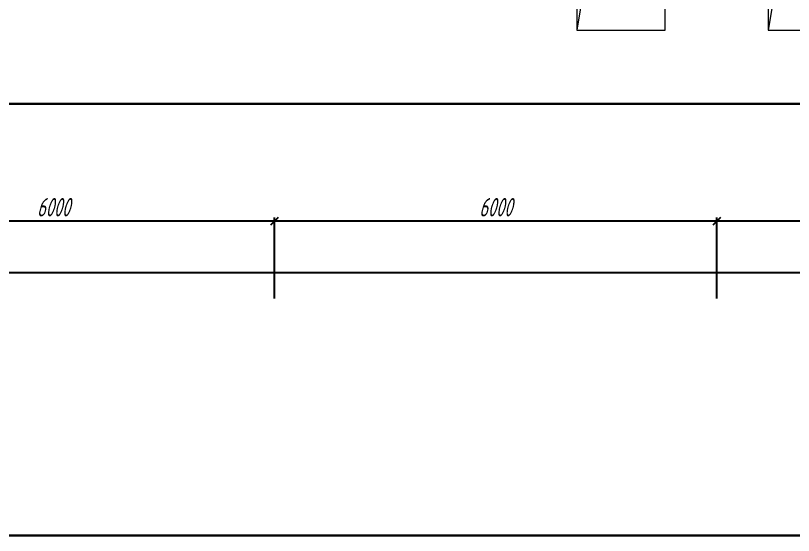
# Model space of a CAD drawing. Header units: millimetres. Extents: x -351329 to 406471, y -382937 to 111767.
# Drawn here: x 31827 to 42382, y -157073 to -150022 of the extents above; entities that cross this region are included whole.
import ezdxf

# ---------------------------------------------------------------- set-up
doc = ezdxf.new("R2010")
doc.units = ezdxf.units.MM
for name, color, linetype, lineweight in [('_Окна_двери', 131, 'Continuous', 15), ('_Оси', 90, 'Continuous', 13), ('_Стены', 7, 'Continuous', 30), ('выноска', 7, 'Continuous', 13), ('Нумерация RAL 6024', 91, 'Continuous', 30)]:
    doc.layers.add(name, color=color, linetype=linetype, lineweight=lineweight)
doc.styles.add('СПДС_размеры', font='spdswin.shx', dxfattribs={"width": 0.8, "oblique": 15})
doc.dimstyles.new('СПДС', dxfattribs={"dimtxt": 2.5, "dimasz": 1, "dimexe": 0.5, "dimexo": 1.5, "dimtad": 1, "dimdec": 0, "dimtxsty": 'СПДС_размеры', "dimblk": 'OBLIQUE', "dimcen": 2.5, "dimdle": 0.5, "dimadec": 8, "dimazin": 0, "dimtfac": 1, "dimtdec": 0, "dimtix": 1, "dimtmove": 0, "dimatfit": 3, "dimfxl": 1, "dimarcsym": 0})

# ---------------------------------------------------------------- blocks, each defined once
blk = doc.blocks.new('_Oblique')
at = {"layer": 'выноска', "color": 0, "lineweight": -2}
blk.add_line((-0.5, -0.5), (0.5, 0.5), dxfattribs=at)
blk = doc.blocks.new('*D413')
at = {"layer": '_Оси', "color": 0, "lineweight": -2, "transparency": 16777216}
for p, q in [((-60659, -153859), (-60659, -153459)), ((113341, -153859), (113341, -153459)), ((113391, -153509), (-60709, -153509))]:
    blk.add_line(p, q, dxfattribs=at)
at = {"layer": 'Defpoints', "color": 0, "transparency": 16777216}
for p in [(-60659, -153509), (-60659, -154009), (113341, -154009)]:
    blk.add_point(p, dxfattribs=at)
at = {"layer": '_Оси', "color": 0, "lineweight": -2, "transparency": 16777216, "xscale": 100, "yscale": 100, "zscale": 100, "rotation": 180}
blk.add_blockref('_Oblique', (-60659, -153509), dxfattribs=at)
at = {"layer": '_Оси', "color": 0, "lineweight": -2, "transparency": 16777216, "xscale": 100, "yscale": 100, "zscale": 100}
blk.add_blockref('_Oblique', (113341, -153509), dxfattribs=at)
at = {"layer": '_Оси', "color": 0, "lineweight": 25, "transparency": 16777216, "insert": (26341, -153321.5), "char_height": 250, "attachment_point": 5, "style": 'СПДС_размеры'}
blk.add_mtext('174000', dxfattribs=at)
blk = doc.blocks.new('*D425')
at = {"layer": '_Оси', "color": 0, "lineweight": -2, "transparency": 16777216}
for p, q in [((47391, -152809), (41291, -152809)), ((41341, -153859), (41341, -152759)), ((47341, -153859), (47341, -152759))]:
    blk.add_line(p, q, dxfattribs=at)
at = {"layer": 'Defpoints', "color": 0, "transparency": 16777216}
for p in [(41341, -152809), (41341, -154009), (47341, -154009)]:
    blk.add_point(p, dxfattribs=at)
at = {"layer": '_Оси', "color": 0, "lineweight": -2, "transparency": 16777216, "xscale": 100, "yscale": 100, "zscale": 100, "rotation": 180}
blk.add_blockref('_Oblique', (41341, -152809), dxfattribs=at)
at = {"layer": '_Оси', "color": 0, "lineweight": -2, "transparency": 16777216, "xscale": 100, "yscale": 100, "zscale": 100}
blk.add_blockref('_Oblique', (47341, -152809), dxfattribs=at)
at = {"layer": '_Оси', "color": 0, "lineweight": 25, "transparency": 16777216, "insert": (44341, -152621.5), "char_height": 250, "attachment_point": 5, "style": 'СПДС_размеры'}
blk.add_mtext('6000', dxfattribs=at)
blk = doc.blocks.new('*D426')
at = {"layer": '_Оси', "color": 0, "lineweight": -2, "transparency": 16777216}
for p, q in [((41391, -152809), (35291, -152809)), ((35341, -153859), (35341, -152759)), ((41341, -153859), (41341, -152759))]:
    blk.add_line(p, q, dxfattribs=at)
at = {"layer": 'Defpoints', "color": 0, "transparency": 16777216}
for p in [(35341, -152809), (35341, -154009), (41341, -154009)]:
    blk.add_point(p, dxfattribs=at)
at = {"layer": '_Оси', "color": 0, "lineweight": -2, "transparency": 16777216, "xscale": 100, "yscale": 100, "zscale": 100, "rotation": 180}
blk.add_blockref('_Oblique', (35341, -152809), dxfattribs=at)
at = {"layer": '_Оси', "color": 0, "lineweight": -2, "transparency": 16777216, "xscale": 100, "yscale": 100, "zscale": 100}
blk.add_blockref('_Oblique', (41341, -152809), dxfattribs=at)
at = {"layer": '_Оси', "color": 0, "lineweight": 25, "transparency": 16777216, "insert": (38341, -152621.5), "char_height": 250, "attachment_point": 5, "style": 'СПДС_размеры'}
blk.add_mtext('6000', dxfattribs=at)
blk = doc.blocks.new('*D427')
at = {"layer": '_Оси', "color": 0, "lineweight": -2, "transparency": 16777216}
for p, q in [((35391, -152809), (29291, -152809)), ((29341, -153859), (29341, -152759)), ((35341, -153859), (35341, -152759))]:
    blk.add_line(p, q, dxfattribs=at)
at = {"layer": 'Defpoints', "color": 0, "transparency": 16777216}
for p in [(29341, -152809), (29341, -154009), (35341, -154009)]:
    blk.add_point(p, dxfattribs=at)
at = {"layer": '_Оси', "color": 0, "lineweight": -2, "transparency": 16777216, "xscale": 100, "yscale": 100, "zscale": 100, "rotation": 180}
blk.add_blockref('_Oblique', (29341, -152809), dxfattribs=at)
at = {"layer": '_Оси', "color": 0, "lineweight": -2, "transparency": 16777216, "xscale": 100, "yscale": 100, "zscale": 100}
blk.add_blockref('_Oblique', (35341, -152809), dxfattribs=at)
at = {"layer": '_Оси', "color": 0, "lineweight": 25, "transparency": 16777216, "insert": (32341, -152621.5), "char_height": 250, "attachment_point": 5, "style": 'СПДС_размеры'}
blk.add_mtext('6000', dxfattribs=at)
blk = doc.blocks.new('*U270')
at = {"color": 0, "ltscale": 100}
blk.add_lwpolyline([(0, 0), (1200, 0), (1200, 2100), (0, 2100)], close=True, dxfattribs=at)
blk.add_lwpolyline([(1200, 2100), (300, 1800), (0, 0)], dxfattribs=at)

msp = doc.modelspace()

# ---------------------------------------------------------------- linework, layer by layer
at = {"layer": '_Стены', "ltscale": 100}
msp.add_lwpolyline([(-60434, -149919), (-61159, -149919), (-61159, -151219), (113841, -151219), (113841, -149919), (43241, -149919)], dxfattribs=at)
at = {"layer": 'Нумерация RAL 6024', "color": 2, "ltscale": 100}
msp.add_lwpolyline([(-1425, -136168), (115293, -136168), (115293, -157073), (-1425, -157073)], close=True, dxfattribs=at)

# ---------------------------------------------------------------- block references
at = {"layer": '_Окна_двери', "ltscale": 100}
for p in [(39441, -150219), (42041, -150219)]:
    msp.add_blockref('*U270', p, dxfattribs=at)

# ---------------------------------------------------------------- dimensions: what is measured, and where the dimension line sits
at = {"layer": '_Оси', "lineweight": 25}
for base, p1, p2, picture, middle in [((29341, -152809), (35341, -154009), (29341, -154009), '*D427', (32341, -152621.5)), ((35341, -152809), (41341, -154009), (35341, -154009), '*D426', (38341, -152621.5)), ((41341, -152809), (47341, -154009), (41341, -154009), '*D425', (44341, -152621.5)), ((-60659, -153509), (113341, -154009), (-60659, -154009), '*D413', (26341, -153321.5))]:
    dim = msp.add_linear_dim(base=base, p1=p1, p2=p2, angle=180, dimstyle='СПДС', override={"dimscale": 100}, dxfattribs=at)
    dim.commit()
    dim.dimension.update_dxf_attribs({"geometry": picture, "text_midpoint": middle})

doc.saveas('drawing.dxf')
